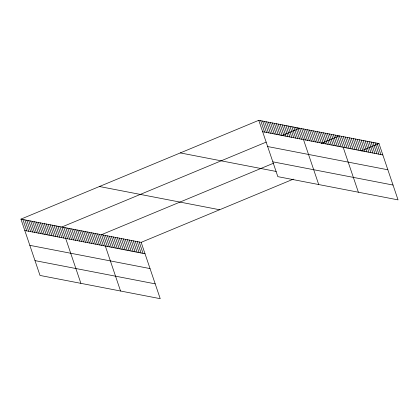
<?xml version="1.0" encoding="UTF-8"?>
<svg xmlns="http://www.w3.org/2000/svg" width="419" height="419" viewBox="0 0 419 419"><rect width="100%" height="100%" fill="white"/><g stroke="black" fill="none" stroke-linecap="round" stroke-linejoin="round"><path stroke-width="0.63" d="M20.95 219.116L141.161 242.355L160.226 298.684L40.015 275.445L20.95 219.116L258.774 120.316L378.986 143.555L398.05 199.884L277.839 176.645L258.774 120.316M266.175 142.12L61.823 227.019L80.888 283.344M281.757 135.651L299.643 128.219L318.712 184.543M273.528 163.216L101.492 234.687L120.557 291.016M321.425 143.319L339.311 135.887L358.381 192.216M141.161 242.355L293.368 179.123M361.094 150.987L378.986 143.555M262.629 131.713L382.84 154.957M267.647 146.54L387.863 169.784M272.821 161.818L393.032 185.057M180.29 152.919L276.205 171.465M99.429 186.513L219.645 209.751M24.81 230.513L145.021 253.757M29.828 245.34L150.039 268.584M34.997 260.618L155.208 283.857M377 143.172L380.861 154.574M375.015 142.79L378.876 154.187M373.036 142.408L376.891 153.804M371.051 142.025L374.911 153.422M369.066 141.638L372.926 153.04M367.081 141.255L370.941 152.652M365.101 140.873L368.956 152.27M363.116 140.491L366.976 151.888M361.131 140.103L364.991 151.505M359.151 139.721L363.006 151.123M357.166 139.338L361.026 150.735M355.181 138.956L359.041 150.353M353.196 138.574L357.056 149.971M351.216 138.186L355.071 149.588M349.231 137.804L353.091 149.201M347.246 137.422L351.106 148.818M345.266 137.039L349.121 148.436M343.281 136.652L347.142 148.054M341.296 136.269L345.156 147.671M337.332 135.505L341.186 146.901M335.347 135.122L339.207 146.519M333.362 134.735L337.222 146.137M331.382 134.352L335.237 145.749M329.397 133.97L333.257 145.367M327.412 133.588L331.272 144.984M325.427 133.2L329.287 144.602M323.447 132.818L327.302 144.22M321.462 132.435L325.322 143.832M319.477 132.053L323.337 143.45M317.497 131.671L321.352 143.068M315.512 131.283L319.372 142.685M313.527 130.901L317.387 142.298M311.547 130.519L315.402 141.915M309.562 130.136L313.417 141.533M307.577 129.749L311.437 141.151M305.592 129.366L309.452 140.768M303.613 128.984L307.467 140.381M301.628 128.602L305.488 139.998M297.7 127.842L301.554 139.239M295.751 127.465L299.611 138.862M293.803 127.088L297.663 138.485M291.86 126.711L295.714 138.113M289.911 126.334L293.771 137.736M287.968 125.957L291.823 137.359M286.02 125.585L289.88 136.982M284.072 125.208L287.932 136.604M282.128 124.831L285.983 136.227M280.18 124.453L284.04 135.85M278.237 124.076L282.092 135.478M276.289 123.699L280.149 135.101M274.34 123.327L278.2 134.724M272.397 122.95L276.252 134.347M270.449 122.573L274.309 133.97M268.506 122.196L272.36 133.593M266.557 121.819L270.417 133.216M264.609 121.442L268.469 132.844M262.666 121.065L266.521 132.467M260.718 120.693L264.578 132.09M139.176 241.973L143.036 253.375M137.196 241.59L141.051 252.987M135.211 241.208L139.071 252.605M133.226 240.825L137.086 252.222M131.247 240.438L135.101 251.84M129.262 240.056L133.122 251.452M127.276 239.673L131.137 251.07M125.291 239.291L129.152 250.688M123.312 238.903L127.167 250.305M121.327 238.521L125.187 249.923M119.342 238.139L123.202 249.535M117.362 237.756L121.217 249.153M115.377 237.374L119.237 248.771M113.392 236.986L117.252 248.388M111.412 236.604L115.267 248.006M109.427 236.222L113.282 247.619M107.442 235.839L111.302 247.236M105.457 235.452L109.317 246.854M103.477 235.069L107.332 246.472M99.507 234.305L103.367 245.702M97.527 233.922L101.382 245.319M95.542 233.535L99.397 244.937M93.557 233.153L97.418 244.555M91.572 232.77L95.432 244.167M89.593 232.388L93.447 243.785M87.608 232L91.468 243.402M85.623 231.618L89.483 243.02M83.643 231.236L87.498 242.632M81.658 230.853L85.518 242.25M79.673 230.471L83.533 241.868M77.688 230.083L81.548 241.485M75.708 229.701L79.563 241.103M73.723 229.319L77.583 240.716M71.738 228.936L75.598 240.333M69.758 228.549L73.613 239.951M67.773 228.166L71.633 239.568M65.788 227.784L69.648 239.181M63.803 227.402L67.663 238.799M59.875 226.642L63.735 238.039M57.932 226.265L61.787 237.662M55.984 225.888L59.844 237.285M54.035 225.511L57.895 236.913M52.092 225.134L55.947 236.536M50.144 224.757L54.004 236.159M48.195 224.385L52.056 235.782M46.252 224.008L50.112 235.405M44.304 223.631L48.164 235.028M42.361 223.254L46.216 234.65M40.413 222.877L44.273 234.279M38.464 222.499L42.324 233.902M36.521 222.128L40.381 233.524M34.573 221.751L38.433 233.147M32.63 221.373L36.484 232.77M30.681 220.996L34.541 232.393M28.733 220.619L32.593 232.021M26.79 220.242L30.645 231.644M24.841 219.865L28.702 231.267M22.898 219.493L26.753 230.89"/></g></svg>
